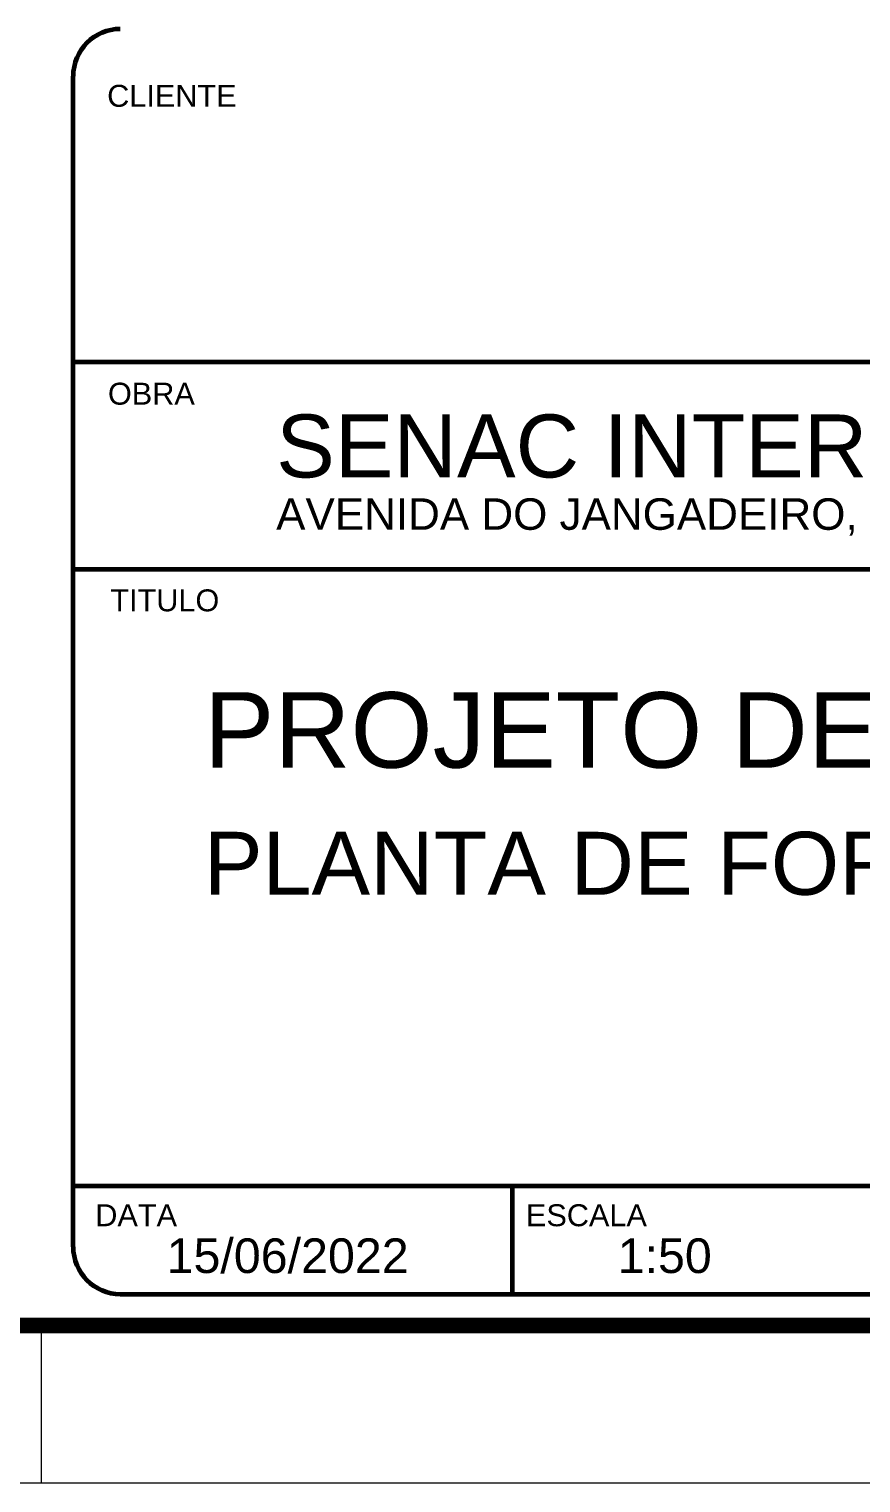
# Model space of a CAD drawing. Extents: x 84.4 to 131.9, y 120 to 149.7.
# Drawn here: x 122.568 to 125.211, y 119.994 to 124.611 of the extents above; entities that cross this region are included whole.
import ezdxf

# ---------------------------------------------------------------- set-up
doc = ezdxf.new("R2010")
doc.units = 0
doc.header["$MEASUREMENT"] = 0
for name, color, linetype, lineweight in [('A-2', 2, 'CONTINUOUS', 20), ('FOL-02', 2, 'CONTINUOUS', 20), ('FOL-08', 8, 'CONTINUOUS', 60), ('T-4', 4, 'CONTINUOUS', 40)]:
    doc.layers.add(name, color=color, linetype=linetype, lineweight=lineweight)
doc.styles.add('TQS_ARIAL', font='arial.ttf')

msp = doc.modelspace()

# ---------------------------------------------------------------- linework, layer by layer
at = {"layer": 'FOL-02'}
msp.add_lwpolyline([(131.8582519, 119.9936593), (131.8582519, 149.6936593), (84.3582519, 149.6936593), (84.3582519, 119.9936593)], close=True, dxfattribs=at)
at = {"layer": 'FOL-02', "ltscale": 1000, "flags": 128}
msp.add_lwpolyline([(122.6082519, 119.9936593), (122.6082519, 120.4936593)], dxfattribs=at)
msp.add_lwpolyline([(122.6082519, 119.9936593), (122.6082519, 120.4936593)], dxfattribs=at)
msp.add_lwpolyline([(122.6082519, 119.9936593), (122.6082519, 120.4936593)], dxfattribs=at)
msp.add_lwpolyline([(122.6082519, 119.9936593), (122.6082519, 120.4936593)], dxfattribs=at)
msp.add_lwpolyline([(122.6082519, 119.9936593), (122.6082519, 120.4936593)], dxfattribs=at)
msp.add_lwpolyline([(122.6082519, 119.9936593), (122.6082519, 120.4936593)], dxfattribs=at)
msp.add_lwpolyline([(122.6082519, 119.9936593), (122.6082519, 120.4936593)], dxfattribs=at)
msp.add_lwpolyline([(122.6082519, 119.9936593), (122.6082519, 120.4936593)], dxfattribs=at)
at = {"layer": 'FOL-02'}
msp.add_lwpolyline([(122.6082519, 119.9936593), (122.6082519, 120.4936593)], dxfattribs=at)
msp.add_lwpolyline([(122.6082519, 119.9936593), (122.6082519, 120.4936593)], dxfattribs=at)
msp.add_lwpolyline([(122.6082519, 119.9936593), (122.6082519, 120.4936593)], dxfattribs=at)
msp.add_lwpolyline([(122.6082519, 119.9936593), (122.6082519, 120.4936593)], dxfattribs=at)
msp.add_lwpolyline([(122.6082519, 119.9936593), (122.6082519, 120.4936593)], dxfattribs=at)
msp.add_lwpolyline([(122.6082519, 119.9936593), (122.6082519, 120.4936593)], dxfattribs=at)
at = {"layer": 'FOL-08', "linetype": 'Continuous'}
for p, q in [((122.7082519, 120.7436593), (122.7082519, 124.4612278)), ((122.7082519, 120.7436593), (122.7082519, 124.4612278)), ((129.6832519, 123.5527787), (122.7082519, 123.5527787)), ((122.7082519, 122.8961688), (129.6832519, 122.8961688)), ((129.6832519, 120.9359243), (122.7082519, 120.9359243)), ((129.6832519, 120.9359243), (122.7082519, 120.9359243)), ((124.1032519, 120.9359243), (124.1032519, 120.5936593)), ((124.1032519, 120.9359243), (124.1032519, 120.5936593)), ((122.8582534, 120.5936593), (129.6832519, 120.5936593)), ((122.8582534, 120.5936593), (129.6832519, 120.5936593))]:
    msp.add_line(p, q, dxfattribs=at)
at = {"layer": 'FOL-08', "const_width": 0.05}
msp.add_lwpolyline([(131.3582519, 149.1936593), (85.6082519, 149.1936593), (85.6082519, 120.4936593), (131.3582519, 120.4936593)], close=True, dxfattribs=at)
at = {"layer": 'FOL-08', "linetype": 'Continuous'}
for centre, radius, start, end in [((122.8582534, 124.4612278), 0.15, 90, 180), ((122.8582534, 120.7436593), 0.1500015, 180, 270), ((122.8582534, 120.7436593), 0.1500015, 180, 270)]:
    msp.add_arc(centre, radius, start, end, dxfattribs=at)

# ---------------------------------------------------------------- texts
at = {"layer": 'A-2', "linetype": 'Continuous', "style": 'TQS_ARIAL'}
for s, height, p in [('CLIENTE', 0.0696975, (122.8165319, 124.3643783)), ('OBRA', 0.0696975, (122.8190194, 123.4183612)), ('TITULO', 0.0696975, (122.8264884, 122.7619708)), ('DATA', 0.0696975, (122.7788319, 120.8089753)), ('DATA', 0.0696975, (122.7788319, 120.8089753)), ('ESCALA', 0.0696975, (124.1468159, 120.8089753)), ('ESCALA', 0.0696975, (124.1468159, 120.8089753)), ('15/06/2022', 0.11, (123.0052769, 120.6603123)), ('15/06/2022', 0.11, (123.0052769, 120.6603123)), ('1:50', 0.11, (124.4380564, 120.6603123)), ('1:50', 0.11, (124.4380564, 120.6603123))]:
    msp.add_text(s, height=height, dxfattribs=at).set_placement(p)
at = {"layer": 'T-4', "linetype": 'Continuous', "style": 'TQS_ARIAL'}
for s, height, p in [('SENAC INTERLAGOS 2 ', 0.2, (123.3533174, 123.1870902)), ('AVENIDA DO JANGADEIRO, 439 - INTERLAGOS', 0.1, (123.3533174, 123.0208538)), ('PROJETO DE EXECUÇÃO', 0.24, (123.1238495, 122.2651841)), ('PLANTA DE FORMAS MEZANINO / COBERTURA ', 0.2, (123.1238495, 121.8616554))]:
    msp.add_text(s, height=height, dxfattribs=at).set_placement(p)

doc.saveas('drawing.dxf')
